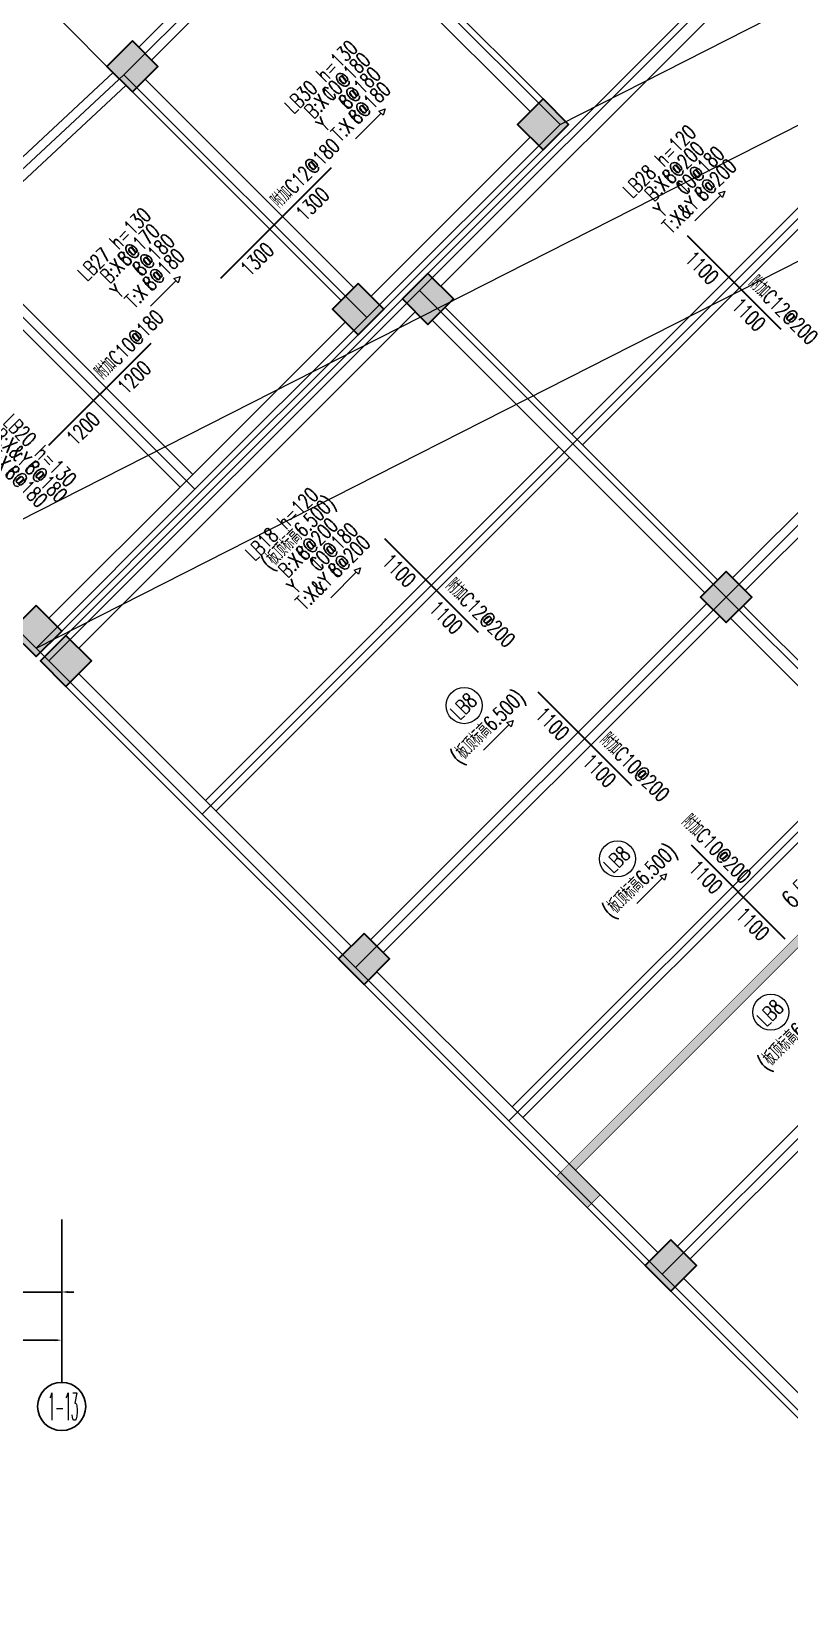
# Model space of a CAD drawing. Header units: inches. Extents: x 18712 to 314639, y 0 to 420500.
# Drawn here: x 87459 to 100043, y 28921 to 55060 of the extents above; entities that cross this region are included whole.
import ezdxf
from ezdxf.enums import TextEntityAlignment as Align
from ezdxf.lldxf.tags import DXFTag

# ---------------------------------------------------------------- set-up
doc = ezdxf.new("R2010")
doc.units = ezdxf.units.IN
doc.header["$LTSCALE"] = 1000
doc.header["$MEASUREMENT"] = 0
doc.layers.get('0').update_dxf_attribs({"true_color": 0xffffff})
for name, color, linetype, true_color in [('AXIS_TEXT', 7, 'Continuous', 0xffffff), ('DIM', 3, 'Continuous', 0x00ff00), ('DOTE', 1, 'DOTE', 0xff0000), ('THIN', 7, 'Continuous', 0xffffff), ('柱填充', 7, 'Continuous', 0xc0c0c0), ('柱尺寸标注', 3, 'Continuous', 0x00ff00), ('梁原位标注', 7, 'Continuous', 0xffffff), ('楼板正筋文字', 7, 'Continuous', 0xffffff), ('楼板负筋文字', 7, 'Continuous', 0xffffff), ('楼板负筋标注', 3, 'Continuous', 0x00ff00), ('楼板负筋钢筋', 1, 'Continuous', 0xff0000), ('砼柱', 2, 'Continuous', 0xffff00), ('砼梁', 6, 'Continuous', 0xff00ff), ('砼梁虚线', 9, 'HIDDEN', 0x808080)]:
    doc.layers.add(name, color=color, linetype=linetype, true_color=true_color)
doc.styles.add('_TCH_AXIS', font='txt.shx', dxfattribs={"height": 0.2, "bigfont": 'GBCBIG.shx'})
doc.styles.add('TSSD_Label', font='txt.shx', dxfattribs={"height": 0.2, "bigfont": 'gbcbig.shx'})
doc.styles.add('TSSD_Rein', font='txt.shx', dxfattribs={"height": 0.2, "bigfont": 'gbcbig.shx'})
tags = doc.linetypes.add('DASHED', pattern=[0.75, 0.5, -0.25]).pattern_tags.tags
tags[6:7] = [DXFTag(74, 4), DXFTag(75, 0), DXFTag(340, '0'), DXFTag(46, 0.0), DXFTag(50, 0.0), DXFTag(44, 0.0), DXFTag(45, 0.0)]
tags[4:5] = [DXFTag(74, 4), DXFTag(75, 0), DXFTag(340, '0'), DXFTag(46, 0.0), DXFTag(50, 0.0), DXFTag(44, 0.0), DXFTag(45, 0.0)]
tags = doc.linetypes.add('DOTE', pattern=[2.42, 2, -0.2, 0.02, -0.2]).pattern_tags.tags
tags[10:11] = [DXFTag(74, 4), DXFTag(75, 0), DXFTag(340, '0'), DXFTag(46, 0.0), DXFTag(50, 0.0), DXFTag(44, 0.0), DXFTag(45, 0.0)]
tags[8:9] = [DXFTag(74, 4), DXFTag(75, 0), DXFTag(340, '0'), DXFTag(46, 0.0), DXFTag(50, 0.0), DXFTag(44, 0.0), DXFTag(45, 0.0)]
tags[6:7] = [DXFTag(74, 4), DXFTag(75, 0), DXFTag(340, '0'), DXFTag(46, 0.0), DXFTag(50, 0.0), DXFTag(44, 0.0), DXFTag(45, 0.0)]
tags[4:5] = [DXFTag(74, 4), DXFTag(75, 0), DXFTag(340, '0'), DXFTag(46, 0.0), DXFTag(50, 0.0), DXFTag(44, 0.0), DXFTag(45, 0.0)]
tags = doc.linetypes.add('HIDDEN', pattern=[0.375, 0.25, -0.125]).pattern_tags.tags
tags[6:7] = [DXFTag(74, 4), DXFTag(75, 0), DXFTag(340, '0'), DXFTag(46, 0.0), DXFTag(50, 0.0), DXFTag(44, 0.0), DXFTag(45, 0.0)]
tags[4:5] = [DXFTag(74, 4), DXFTag(75, 0), DXFTag(340, '0'), DXFTag(46, 0.0), DXFTag(50, 0.0), DXFTag(44, 0.0), DXFTag(45, 0.0)]
doc.dimstyles.new('TSSD_100_100$0', dxfattribs={"dimtxt": 300, "dimasz": 100, "dimexe": 100, "dimexo": 250, "dimgap": 100, "dimtad": 1, "dimdec": 0, "dimzin": 0, "dimdsep": 46, "dimtxsty": 'Standard', "dimcen": 0, "dimclrd": 256, "dimclre": 256, "dimclrt": 7, "dimadec": 0, "dimazin": 0, "dimtfac": 1, "dimtdec": 4, "dimtix": 1, "dimtmove": 2, "dimatfit": 3, "dimfxl": 1, "dimtolj": 1, "dimtzin": 0, "dimarcsym": 0})

# ---------------------------------------------------------------- blocks, each defined once
blk = doc.blocks.new('DAnoyomous17282')
at = {"layer": '楼板正筋文字', "color": 2, "true_color": 0xffff00, "style": 'TSSD_Rein', "width": 0.7}
for s, p in [('LB18 h=120', (91163, 46251)), ('(板顶标高6.500)', (91426, 46102)), ('8@200', (91998, 46261)), ('10@180', (92225, 46076)), ('8@200', (92535, 45973)), ('B:X', (91710, 45973)), ('C', (91998, 46261)), ('C', (92225, 46076)), ('T:X&Y', (91998, 45436)), ('C', (92535, 45973)), ('Y', (91854, 45705))]:
    blk.add_text(s, height=250, rotation=45, dxfattribs=at).set_placement(p)
blk = doc.blocks.new('DAnoyomous17313')
at = {"layer": '楼板正筋文字', "color": 2, "true_color": 0xffff00, "style": 'TSSD_Rein', "width": 0.7}
for s, p in [('LB20 h=130', (86971, 48556)), ('B:X&Y', (86796, 48319)), ('T:X', (86714, 47989)), ('8@180', (87002, 47700)), ('8@180', (87332, 47783)), ('C', (87332, 47783)), ('C', (87002, 47700))]:
    blk.add_text(s, height=250, rotation=315, dxfattribs=at).set_placement(p)
blk = doc.blocks.new('DAnoyomous17420')
at = {"layer": '楼板正筋文字', "color": 2, "true_color": 0xffff00, "style": 'TSSD_Rein', "width": 0.7}
for s, p in [('LB27 h=130', (88381, 50899)), ('8@170', (89041, 51146)), ('8@180', (89289, 50981)), ('B:X', (88753, 50858)), ('C', (89041, 51146)), ('8@180', (89454, 50734)), ('C', (89289, 50981)), ('C', (89454, 50734)), ('Y', (88918, 50610)), ('T:X', (89165, 50445))]:
    blk.add_text(s, height=250, rotation=45, dxfattribs=at).set_placement(p)
blk = doc.blocks.new('DAnoyomous17433')
at = {"layer": '楼板正筋文字', "color": 2, "true_color": 0xffff00, "style": 'TSSD_Rein', "width": 0.7}
for s, p in [('LB28 h=120', (97431, 52274)), ('8@200', (98081, 52511)), ('10@180', (98308, 52326)), ('8@200', (98617, 52223)), ('B:X', (97792, 52223)), ('C', (98081, 52511)), ('C', (98308, 52326)), ('T:X&Y', (98081, 51686)), ('C', (98617, 52223)), ('Y', (97937, 51955))]:
    blk.add_text(s, height=250, rotation=45, dxfattribs=at).set_placement(p)
blk = doc.blocks.new('DAnoyomous17466')
at = {"layer": '楼板正筋文字', "color": 2, "true_color": 0xffff00, "style": 'TSSD_Rein', "width": 0.7}
for s, p in [('LB30 h=130', (91812, 53678)), ('10@180', (92431, 53884)), ('8@180', (92710, 53750)), ('C', (92431, 53884)), ('8@180', (92875, 53502)), ('B:X', (92142, 53595)), ('C', (92710, 53750)), ('Y', (92338, 53379)), ('T:X', (92586, 53214)), ('C', (92875, 53502))]:
    blk.add_text(s, height=250, rotation=45, dxfattribs=at).set_placement(p)
blk = doc.blocks.new('*D1029')
at = {"layer": 'Defpoints', "color": 0, "transparency": 16777216}
for p in [(86040, 35332), (87960, 35332), (87960, 34127)]:
    blk.add_point(p, dxfattribs=at)
at = {"layer": 'DIM', "lineweight": -2, "transparency": 16777216}
for p, q in [((86040, 35082), (86040, 34027)), ((87960, 35082), (87960, 34027)), ((85940, 34127), (85840, 34127)), ((86040, 34127), (87960, 34127)), ((88060, 34127), (88160, 34127))]:
    blk.add_line(p, q, dxfattribs=at)
at = {"layer": 'DIM', "transparency": 16777216}
for points in [[(85940, 34110), (85940, 34144), (86040, 34127)], [(88060, 34144), (88060, 34110), (87960, 34127)]]:
    blk.add_solid(points, dxfattribs=at)
at = {"layer": 'DIM', "color": 7, "true_color": 0xffffff, "transparency": 16777216, "insert": (86709, 34317), "char_height": 300, "attachment_point": 5}
blk.add_mtext('\\A1;1920', dxfattribs=at)
blk = doc.blocks.new('*D1030')
at = {"layer": 'Defpoints', "color": 0, "transparency": 16777216}
for p in [(28740, 35332), (87960, 35332), (87960, 33327)]:
    blk.add_point(p, dxfattribs=at)
at = {"layer": 'DIM', "lineweight": -2, "transparency": 16777216}
for p, q in [((28740, 35082), (28740, 33227)), ((87960, 35082), (87960, 33227)), ((28840, 33327), (57162, 33327)), ((87860, 33327), (58712, 33327))]:
    blk.add_line(p, q, dxfattribs=at)
at = {"layer": 'DIM', "transparency": 16777216}
for points in [[(28840, 33344), (28840, 33310), (28740, 33327)], [(87860, 33310), (87860, 33344), (87960, 33327)]]:
    blk.add_solid(points, dxfattribs=at)
at = {"layer": 'DIM', "color": 7, "true_color": 0xffffff, "transparency": 16777216, "insert": (57937, 33517), "char_height": 300, "attachment_point": 5}
blk.add_mtext('\\A1;59220', dxfattribs=at)
blk = doc.blocks.new('*D1071')
at = {"layer": 'Defpoints', "color": 0, "transparency": 16777216}
for p in [(92425, 66256), (131435, 30595), (129760, 28921)]:
    blk.add_point(p, dxfattribs=at)
at = {"layer": 'DIM', "lineweight": -2, "transparency": 16777216}
for p, q in [((92602, 66433), (94170, 68001)), ((94170, 67860), (111956, 50074)), ((131364, 30666), (113016, 49014)), ((129937, 29098), (131506, 30666))]:
    blk.add_line(p, q, dxfattribs=at)
at = {"layer": 'DIM', "transparency": 16777216}
for points in [[(94182, 67872), (94159, 67848), (94100, 67930)], [(131352, 30654), (131376, 30678), (131435, 30595)]]:
    blk.add_solid(points, dxfattribs=at)
at = {"layer": 'DIM', "color": 7, "true_color": 0xffffff, "transparency": 16777216, "insert": (112620, 49678), "char_height": 300, "attachment_point": 5, "rotation": 315}
blk.add_mtext('\\A1;52800', dxfattribs=at)
blk = doc.blocks.new('_AXISO')
at = {"lineweight": -3}
blk.add_circle((0, 0), 0.5, dxfattribs=at)

msp = doc.modelspace()

# ---------------------------------------------------------------- hatches: boundary and pattern name
at = {"true_color": 0x333333}
h = msp.add_hatch(dxfattribs=at)
h.set_pattern_fill('钢筋混凝土', color=250, scale=19354.8, angle=2.5, style=0)
h.set_pattern_definition([(90, (-166813383.18, -986448224.65), (-75, 1e-14), []), (95, (-166813383.18, -986448224.65), (165.465599752, 138.842123644), [22.5, -247.5]), (40, (-166813383.18, -986448224.65), (-188.997650217, 130.13044488), [18, -198]), (145.4514, (-166813369.4, -986448213.08), (-23.531840586, 268.97258466), [19.122057, -210.3426336]), (91.1842, (-166813425.6, -986448182.22), (261.50790003, 191.28412956), [33.75, -371.25]), (141.6356, (-166813403.8, -986448166.3), (-8.36970449, 404.91350682), [28.6830864, -315.5139]), (36.1842, (-166813425.6, -986448182.22), (-8.37002066, 404.91350037), [27, -297]), (66, (-166813393.79, -986448171.62), (212.031471634, 41.21474294), [22.5, -247.5]), (11, (-166813393.79, -986448171.62), (-102.21257792, 205.44253062), [18, -198]), (116.4514, (-166813376.12, -986448168.18), (109.819085104, 246.65718592), [19.122057, -210.3426336]), (82.5, (-166813383.18, -986448224.65), (-68.037955592, 73.196945284), [0, -195.6, 0, -201, 0, -198.75]), (52.5, (-166813383.18, -986448224.65), (-27.861882661, 139.47283497), [0, -114.6, 0, -191.1, 0, -75.75]), (12.5, (-166813430.49, -986448271.96), (118.025450196, 108.4562285445), [0, -75, 0, -234, 0, -310.5]), (2.5, (-166813451.7, -986448293.17), (102.47699496, 144.947942062), [0, -97.5, 0, -155.4, 0, -220.5])])
h.paths.add_polyline_path([(102578.4, 42222.2), (109257.2, 47422.8), (109602.6, 47077.4), (109814.7, 47289.5), (109491.2, 47613.1), (109729.5, 47799), (109393, 48135.5), (109251.6, 47994), (109463.7, 47781.9), (102392.7, 42266.5), (96311.6, 36185.4), (96308.6, 36182.4), (96173.1, 36040.9), (96335.3, 35878.7), (96685.7, 35528), (96897.6, 35740.4), (96488.3, 36150), (102357.3, 42019), (102654.8, 41721.6), (102874.6, 41925.9)], flags=0)
at = {"layer": '柱填充'}
for points in [[(89134.4, 54903.4), (88710.2, 54479.1), (89134.4, 54054.9), (89558.7, 54479.1)], [(95950.5, 53941.3), (95526.2, 53517), (95950.5, 53092.7), (96374.7, 53517)], [(94041.3, 51042.1), (93617, 50617.9), (94041.3, 50193.6), (94465.5, 50617.9)], [(92882.3, 50873.1), (92458.1, 50448.9), (92882.3, 50024.6), (93306.6, 50448.9)], [(98991, 46092.4), (98566.8, 45668.1), (98991, 45243.8), (99415.3, 45668.1)], [(87535.9, 45526.7), (87111.6, 45102.4), (87535.9, 44678.2), (87960.2, 45102.4)], [(88030.9, 45031.7), (87606.6, 44607.5), (88030.9, 44183.2), (88455.1, 44607.5)], [(92980.6, 40082), (92556.4, 39657.7), (92980.6, 39233.4), (93404.9, 39657.7)], [(98071.8, 34990.8), (97647.5, 34566.5), (98071.8, 34142.3), (98496.1, 34566.5)]]:
    msp.add_hatch(color=256, dxfattribs=at).paths.add_polyline_path(points, flags=0)

# ---------------------------------------------------------------- linework, layer by layer
at = {"color": 250, "lineweight": -3, "true_color": 0x333333, "const_width": 10}
msp.add_lwpolyline([(96447.5, 35766.6), (96173.1, 36040.9), (96308.6, 36182.4), (96311.6, 36185.4), (102392.7, 42266.5), (109463.7, 47781.9), (109251.6, 47994), (109393, 48135.5), (109729.5, 47799), (109491.2, 47613.1), (109814.7, 47289.5), (109602.6, 47077.4), (109257.2, 47422.8), (102578.4, 42222.2), (102874.6, 41925.9), (102654.8, 41721.6), (102357.3, 42019), (96488.3, 36150), (96897.8, 35740.6), (96685.9, 35528.2)], close=True, dxfattribs=at)
at = {"layer": 'DIM', "lineweight": -3}
msp.add_line((87960.2, 35332), (87960.2, 32627), dxfattribs=at)
at = {"layer": 'DOTE', "lineweight": -3}
for p, q in [((88993, 54337.7), (92202.8, 57547.5)), ((92202.8, 57547.5), (96233.3, 53517)), ((93899.9, 50759.3), (100051.7, 56911.1)), ((86040.2, 51590.1), (88993, 54337.7)), ((88993, 54337.7), (93023.8, 50307.4)), ((96445.4, 48213.7), (102597.3, 54365.5)), ((93023.8, 50307.4), (96233.3, 53517)), ((98991, 45668.1), (105142.9, 51819.9)), ((86040.2, 51590.1), (90173.3, 47457)), ((87748, 44607.5), (93899.9, 50759.3)), ((93899.9, 50759.3), (96445.4, 48213.7)), ((90173.3, 47457), (93023.8, 50307.4)), ((90293.6, 42061.9), (96445.4, 48213.7)), ((96445.4, 48213.7), (98991, 45668.1)), ((87535.9, 44819.6), (90173.3, 47457)), ((86040.2, 46315.3), (87535.9, 44819.6)), ((92839.2, 39516.3), (98991, 45668.1)), ((98991, 45668.1), (101536.6, 43122.5)), ((87535.9, 44819.6), (87748, 44607.5)), ((87748, 44607.5), (90293.6, 42061.9)), ((95384.8, 36970.7), (101536.6, 43122.5)), ((90293.6, 42061.9), (92839.2, 39516.3)), ((97930.4, 34425.1), (104082.2, 40576.9)), ((92839.2, 39516.3), (95384.8, 36970.7)), ((95384.8, 36970.7), (97930.4, 34425.1)), ((97930.4, 34425.1), (100476, 31879.5))]:
    msp.add_line(p, q, dxfattribs=at)
at = {"layer": '柱尺寸标注', "color": 2, "linetype": 'DASHED', "lineweight": 18, "true_color": 0xffff00}
for p, q in [((96233.3, 53517), (123334.7, 67290.5)), ((86040.2, 46315.3), (113141.5, 60088.8)), ((87535.9, 44819.6), (114637.2, 58593.1))]:
    msp.add_line(p, q, dxfattribs=at)
at = {"layer": '梁原位标注', "lineweight": 18}
msp.add_line((87865.1, 55331.1), (88919.3, 54269.2), dxfattribs=at)
at = {"layer": '楼板正筋文字', "color": 2, "lineweight": 18, "true_color": 0xffff00}
for p, q in [((92837.1, 53279.3), (93261.4, 53703.5)), ((98472.5, 51914.2), (98896.8, 52338.5)), ((89433.4, 50497), (89857.7, 50921.3)), ((92426.9, 45656.1), (92851.2, 46080.4))]:
    msp.add_line(p, q, dxfattribs=at)
at = {"layer": '楼板正筋文字', "lineweight": 18}
for p, q in [((94960.5, 43122.5), (95384.8, 43546.8)), ((97506.1, 40576.9), (97930.4, 41001.2))]:
    msp.add_line(p, q, dxfattribs=at)
at = {"layer": '楼板正筋文字', "color": 2, "lineweight": 18, "true_color": 0xffff00}
for points in [[(93226, 53738.9), (93332.1, 53774.2), (93296.7, 53668.2)], [(98861.4, 52373.8), (98967.5, 52409.2), (98932.1, 52303.1)], [(89822.3, 50956.6), (89928.4, 50992), (89893, 50885.9)], [(92815.9, 46115.7), (92921.9, 46151.1), (92886.6, 46045)]]:
    msp.add_lwpolyline(points, close=True, dxfattribs=at)
at = {"layer": '楼板正筋文字', "lineweight": 18}
for points in [[(95349.4, 43582.1), (95455.5, 43617.5), (95420.1, 43511.4)], [(97895, 41036.6), (98001.1, 41071.9), (97965.7, 40965.9)]]:
    msp.add_lwpolyline(points, close=True, dxfattribs=at)
for centre in [(94642.3, 43865), (97187.9, 41319.4), (99733.5, 38773.8)]:
    msp.add_circle(centre, 300, dxfattribs=at)
at = {"layer": '楼板负筋钢筋', "lineweight": 35}
for points in [[(90600.1, 50963.1), (92438.6, 52801.6)], [(98345.2, 51669), (99900.8, 50113.4)], [(87745.9, 48187.3), (89443, 49884.4)], [(93317.6, 46641.5), (94873.3, 45085.9)], [(95863.2, 44095.9), (97418.8, 42540.3)], [(98408.8, 41550.3), (99964.4, 39994.7)]]:
    msp.add_lwpolyline(points, dxfattribs=at)
at = {"layer": '砼柱', "lineweight": 35}
for points in [[(89134.4, 54903.4), (88710.2, 54479.1), (89134.4, 54054.9), (89558.7, 54479.1)], [(95950.5, 53941.3), (95526.2, 53517), (95950.5, 53092.7), (96374.7, 53517)], [(94041.3, 51042.1), (93617, 50617.9), (94041.3, 50193.6), (94465.5, 50617.9)], [(92882.3, 50873.1), (92458.1, 50448.9), (92882.3, 50024.6), (93306.6, 50448.9)], [(98991, 46092.4), (98566.8, 45668.1), (98991, 45243.8), (99415.3, 45668.1)], [(87535.9, 45526.7), (87111.6, 45102.4), (87535.9, 44678.2), (87960.2, 45102.4)], [(88030.9, 45031.7), (87606.6, 44607.5), (88030.9, 44183.2), (88455.1, 44607.5)], [(92980.6, 40082), (92556.4, 39657.7), (92980.6, 39233.4), (93404.9, 39657.7)], [(98071.8, 34990.8), (97647.5, 34566.5), (98071.8, 34142.3), (98496.1, 34566.5)]]:
    msp.add_lwpolyline(points, close=True, dxfattribs=at)
at = {"layer": '砼梁', "lineweight": 18}
for p, q in [((91743.2, 57300), (89240.5, 54797.3)), ((95950.5, 53941.3), (92485.7, 57406.1)), ((99627.4, 56628.3), (94041.3, 51042.1)), ((88821.5, 54383), (86140.2, 51888.1)), ((93306.6, 50448.9), (95950.5, 53092.7)), ((93617, 50617.9), (88030.9, 45031.7)), ((90244, 47386.3), (92882.3, 50024.6)), ((87960.2, 45102.4), (90244, 47386.3)), ((88030.9, 44183.2), (90222.9, 41991.2)), ((90222.9, 41991.2), (92556.4, 39657.7)), ((92980.6, 39233.4), (95314.1, 36900)), ((95314.1, 36900), (97647.5, 34566.5)), ((98071.8, 34142.3), (100405.2, 31808.8))]:
    msp.add_line(p, q, dxfattribs=at)
at = {"layer": '砼梁虚线', "lineweight": 18}
for p, q in [((89452.6, 54585.2), (91955.3, 57087.9)), ((92273.5, 57194), (95738.3, 53729.1)), ((94253.4, 50830), (99839.6, 56416.1)), ((86142.4, 51480.4), (89025.9, 54163.4)), ((92811.6, 50802.4), (89346.6, 54267)), ((102367.5, 54312.5), (96427.8, 48372.8)), ((96604.5, 48196), (102544.2, 54135.7)), ((89134.4, 54054.9), (92599.5, 50590.3)), ((95738.3, 53304.9), (93094.5, 50661)), ((90138, 47704.5), (86256.2, 51586.3)), ((104683.2, 51572.5), (99097.1, 45986.3)), ((86140.2, 51278), (89925.8, 47492.4)), ((99309.2, 45774.2), (104895.4, 51360.3)), ((96516.1, 48284.4), (94324.1, 50476.4)), ((88243, 44819.6), (93829.2, 50405.7)), ((92670.2, 50236.7), (90031.9, 47598.4)), ((94112, 50264.3), (96304, 48072.3)), ((96215.6, 48160.7), (90346.7, 42291.7)), ((98849.6, 45951), (96516.2, 48284.4)), ((90523.4, 42114.9), (96392.4, 47983.9)), ((96304.1, 48072.3), (98637.5, 45738.8)), ((90031.9, 47598.4), (87748, 45314.6)), ((98672.8, 45562), (93086.7, 39975.9)), ((101607.3, 43193.3), (99273.9, 45526.7)), ((93298.8, 39763.8), (98885, 45349.9)), ((99061.7, 45314.6), (101395.2, 42981.1)), ((90435, 42203.3), (88243, 44395.3)), ((101306.8, 43069.5), (95437.8, 37200.5)), ((95614.6, 37023.7), (101483.6, 42892.7)), ((92768.5, 39869.8), (90435.1, 42203.3)), ((103764, 40470.9), (98177.9, 34884.7)), ((98390, 34672.6), (103976.1, 40258.7)), ((95526.2, 37112.1), (93192.8, 39445.6)), ((97859.7, 34778.7), (95526.2, 37112.1)), ((100617.4, 32021), (98283.9, 34354.4))]:
    msp.add_line(p, q, dxfattribs=at)

# ---------------------------------------------------------------- block references
at = {"layer": 'DIM'}
ref = msp.add_blockref('_AXISO', (87960.2, 32227), dxfattribs=dict(at, xscale=800, yscale=800))
ref.add_attrib('A', '1-13', (87733.9, 32000.7), dxfattribs={"layer": 'AXIS_TEXT', "height": 452.55, "style": '_TCH_AXIS', "width": 0.3})
at = {"layer": '楼板正筋文字', "color": 2, "true_color": 0xffff00}
for name in ['DAnoyomous17466', 'DAnoyomous17433', 'DAnoyomous17420', 'DAnoyomous17313', 'DAnoyomous17282']:
    msp.add_blockref(name, (0, 0), dxfattribs=at)

# ---------------------------------------------------------------- texts
at = {"layer": 'THIN', "style": 'TSSD_Label', "width": 0.7}
msp.add_text('6.500', height=300, rotation=45, dxfattribs=at).set_placement((100668, 41050.9), align=Align.RIGHT)
at = {"layer": '楼板正筋文字', "style": 'TSSD_Rein', "width": 0.7}
for p in [(94565.7, 43611.6), (97111.3, 41066), (99656.9, 38520.4)]:
    msp.add_text('LB8', height=250, rotation=45, dxfattribs=at).set_placement(p)
for p in [(95030.3, 43517), (97551.8, 40958.5), (100127.4, 38427.9)]:
    msp.add_text('(板顶标高6.500)', height=250, rotation=45, dxfattribs=at).set_placement(p, align=Align.MIDDLE_CENTER)
at = {"layer": '楼板负筋文字', "style": 'TSSD_Rein', "width": 0.7}
for s, rotation, p in [('附加C12@180', 45, (91578, 52110.1)), ('附加C12@200', 314.99999, (99340.3, 50857.6)), ('附加C10@180', 45, (88653.1, 49263.6)), ('附加C12@200', 314.99999, (94312.8, 45830)), ('附加C10@200', 314.99999, (96876.1, 43266.8)), ('附加C10@200', 314.99999, (98232, 41910.9))]:
    msp.add_text(s, height=250, rotation=rotation, dxfattribs=at).set_placement(p)
at = {"layer": '楼板负筋标注', "style": 'TSSD_Rein', "width": 0.7}
for s, rotation, p in [('1300', 45, (92035.5, 52285.4)), ('1300', 45, (91116.3, 51366.2)), ('1100', 314.99999, (98677.5, 51223.6)), ('1100', 314.99999, (99455.3, 50445.7)), ('1200', 45, (89075.3, 49403.6)), ('1200', 45, (88226.8, 48555)), ('1100', 314.99999, (93650, 46196)), ('1100', 314.99999, (94427.8, 45418.2)), ('1100', 314.99999, (96195.6, 43650.5)), ('1100', 314.99999, (96973.4, 42872.6)), ('1100', 314.99999, (98741.1, 41104.9)), ('1100', 314.99999, (99519, 40327.1))]:
    msp.add_text(s, height=250, rotation=rotation, dxfattribs=at).set_placement(p, align=Align.TOP_CENTER)

# ---------------------------------------------------------------- dimensions: what is measured, and where the dimension line sits
at = {"layer": 'DIM'}
for base, p1, p2, angle, text, picture, middle in [((131434.8, 30595.2), (92425.2, 66256.1), (129760.4, 28920.8), 315, '52800', '*D1071', (112620.3, 49678.5)), ((87960.2, 33327), (28740.2, 35332), (87960.2, 35332), 0, '59220', '*D1030', (57937.1, 33517)), ((87960.2, 34127), (86040.2, 35332), (87960.2, 35332), 0, '1920', '*D1029', (86709.5, 34317))]:
    dim = msp.add_linear_dim(base=base, p1=p1, p2=p2, angle=angle, text=text, dimstyle='TSSD_100_100$0', override={"dimscale": 1, "dimlfac": 1}, dxfattribs=at)
    dim.commit()
    dim.dimension.update_dxf_attribs({"geometry": picture, "text_midpoint": middle, "dimtype": 161})

doc.saveas('drawing.dxf')
